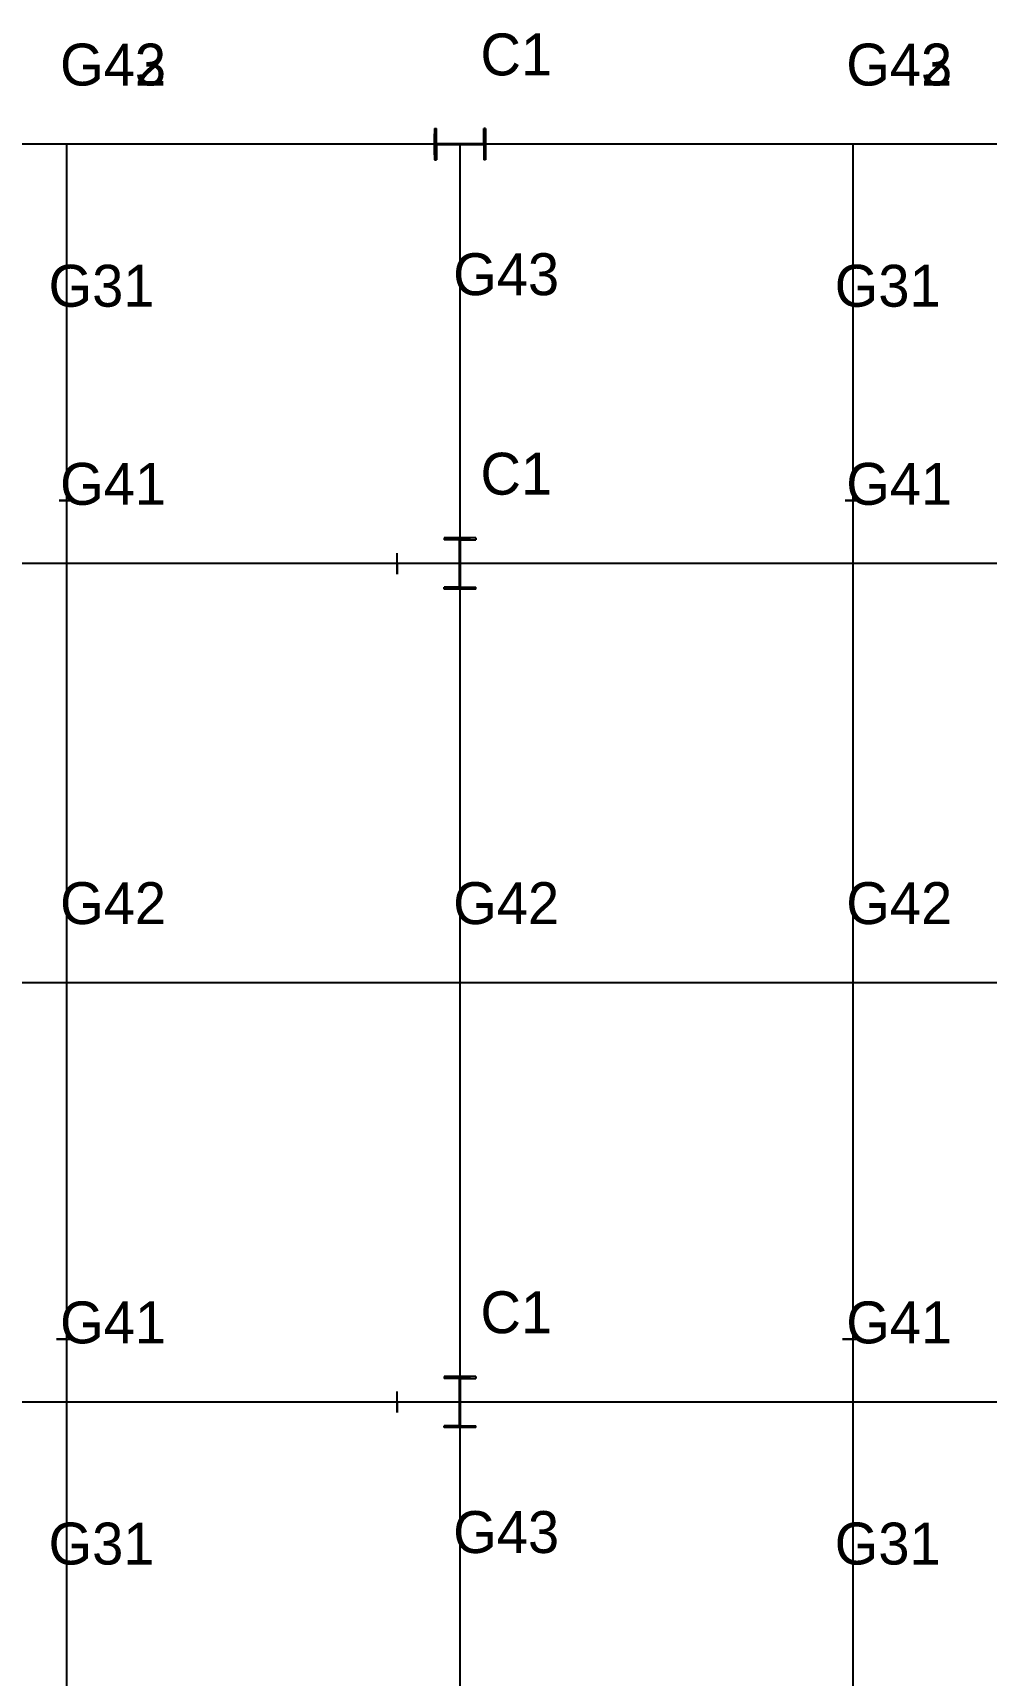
# Model space of a CAD drawing. Extents: x -150 to 68522, y -150 to 33063.
# Drawn here: x 8425 to 17519, y 17395 to 33063 of the extents above; entities that cross this region are included whole.
import ezdxf
from ezdxf.enums import TextEntityAlignment as Align

# ---------------------------------------------------------------- set-up
doc = ezdxf.new("R2010")
doc.units = 0
doc.layers.get('0').update_dxf_attribs({"color": 2, "linetype": 'CONTINUOUS'})

msp = doc.modelspace()

# ---------------------------------------------------------------- linework, layer by layer
for p, q in [((12500, 32000), (5000, 32000)), ((12500, 32000, 3330), (5000, 32000, 3330)), ((12500, 32000, 6460), (5000, 32000, 6460)), ((12500, 32000, 9590), (5000, 32000, 9590)), ((8750, 28000, 3330), (8750, 32000, 3330)), ((8750, 28000, 6460), (8750, 32000, 6460)), ((8750, 28000, 9590), (8750, 32000, 9590)), ((12500, 28000), (12500, 32000)), ((20000, 32000), (12500, 32000)), ((12500, 32000), (12500, 32000, 3330)), ((20000, 32000, 3330), (12500, 32000, 3330)), ((12500, 28000, 3330), (12500, 32000, 3330)), ((12500, 32000, 3330), (12500, 32000, 6460)), ((12500, 32000, 6460), (12500, 32000, 9590)), ((20000, 32000, 6460), (12500, 32000, 6460)), ((12500, 28000, 6460), (12500, 32000, 6460)), ((20000, 32000, 9590), (12500, 32000, 9590)), ((12500, 28000, 9590), (12500, 32000, 9590)), ((16250, 28000, 3330), (16250, 32000, 3330)), ((16250, 28000, 6460), (16250, 32000, 6460)), ((16250, 28000, 9590), (16250, 32000, 9590)), ((12500, 28000), (5000, 28000)), ((12500, 28000, 3330), (5000, 28000, 3330)), ((12500, 28000, 6460), (5000, 28000, 6460)), ((12500, 28000, 9590), (5000, 28000, 9590)), ((8750, 20000, 3330), (8750, 28000, 3330)), ((8750, 20000, 6460), (8750, 28000, 6460)), ((8750, 20000, 9590), (8750, 28000, 9590)), ((20000, 28000), (12500, 28000)), ((12500, 28000), (12500, 28000, 3330)), ((12500, 24000), (12500, 28000)), ((20000, 28000, 3330), (12500, 28000, 3330)), ((12500, 20000, 3330), (12500, 28000, 3330)), ((12500, 28000, 3330), (12500, 28000, 6460)), ((12500, 28000, 6460), (12500, 28000, 9590)), ((20000, 28000, 6460), (12500, 28000, 6460)), ((12500, 20000, 6460), (12500, 28000, 6460)), ((20000, 28000, 9590), (12500, 28000, 9590)), ((12500, 20000, 9590), (12500, 28000, 9590)), ((16250, 20000, 3330), (16250, 28000, 3330)), ((16250, 20000, 6460), (16250, 28000, 6460)), ((16250, 20000, 9590), (16250, 28000, 9590)), ((12500, 24000), (5000, 24000)), ((12500, 20000), (12500, 24000)), ((20000, 24000), (12500, 24000)), ((12500, 20000), (5000, 20000)), ((12500, 20000, 3330), (5000, 20000, 3330)), ((12500, 20000, 6460), (5000, 20000, 6460)), ((12500, 20000, 9590), (5000, 20000, 9590)), ((8750, 16000, 3330), (8750, 20000, 3330)), ((8750, 16000, 6460), (8750, 20000, 6460)), ((8750, 16000, 9590), (8750, 20000, 9590)), ((12500, 16000), (12500, 20000)), ((20000, 20000), (12500, 20000)), ((12500, 20000), (12500, 20000, 3330)), ((20000, 20000, 3330), (12500, 20000, 3330)), ((12500, 16000, 3330), (12500, 20000, 3330)), ((12500, 20000, 3330), (12500, 20000, 6460)), ((12500, 20000, 6460), (12500, 20000, 9590)), ((20000, 20000, 6460), (12500, 20000, 6460)), ((12500, 16000, 6460), (12500, 20000, 6460)), ((20000, 20000, 9590), (12500, 20000, 9590)), ((12500, 16000, 9590), (12500, 20000, 9590)), ((16250, 16000, 3330), (16250, 20000, 3330)), ((16250, 16000, 6460), (16250, 20000, 6460)), ((16250, 16000, 9590), (16250, 20000, 9590))]:
    msp.add_line(p, q)
at = {"layer": 'C1'}
for p, q in [((12256, 32150), (12256, 31850)), ((12256, 32150), (12274, 32150)), ((12256, 32150, 3330), (12256, 31850, 3330)), ((12256, 32150, 3330), (12274, 32150, 3330)), ((12256, 32150, 6460), (12256, 31850, 6460)), ((12256, 32150, 6460), (12274, 32150, 6460)), ((12274, 32005.5), (12274, 32150)), ((12274, 32005.5, 3330), (12274, 32150, 3330)), ((12274, 32005.5, 6460), (12274, 32150, 6460)), ((12726, 32005.5), (12726, 32150)), ((12744, 32150), (12726, 32150)), ((12726, 32005.5, 3330), (12726, 32150, 3330)), ((12744, 32150, 3330), (12726, 32150, 3330)), ((12726, 32005.5, 6460), (12726, 32150, 6460)), ((12744, 32150, 6460), (12726, 32150, 6460)), ((12744, 32150), (12744, 31850)), ((12744, 32150, 3330), (12744, 31850, 3330)), ((12744, 32150, 6460), (12744, 31850, 6460)), ((12726, 32005.5), (12274, 32005.5)), ((12274, 32005.5), (12274, 32005.5)), ((12274, 32005.5), (12274, 32005.5)), ((12274, 32005.5), (12274, 32005.5)), ((12726, 32005.5, 3330), (12274, 32005.5, 3330)), ((12274, 32005.5, 3330), (12274, 32005.5, 3330)), ((12274, 32005.5, 3330), (12274, 32005.5, 3330)), ((12274, 32005.5, 3330), (12274, 32005.5, 3330)), ((12726, 32005.5, 6460), (12274, 32005.5, 6460)), ((12274, 32005.5, 6460), (12274, 32005.5, 6460)), ((12274, 32005.5, 6460), (12274, 32005.5, 6460)), ((12274, 32005.5, 6460), (12274, 32005.5, 6460)), ((12726, 31994.5), (12274, 31994.5)), ((12274, 31994.5), (12274, 31994.5)), ((12274, 31994.5), (12274, 31994.5)), ((12274, 31994.5), (12274, 31994.5)), ((12274, 31994.5), (12274, 31850)), ((12726, 31994.5, 3330), (12274, 31994.5, 3330)), ((12274, 31994.5, 3330), (12274, 31994.5, 3330)), ((12274, 31994.5, 3330), (12274, 31994.5, 3330)), ((12274, 31994.5, 3330), (12274, 31994.5, 3330)), ((12274, 31994.5, 3330), (12274, 31850, 3330)), ((12726, 31994.5, 6460), (12274, 31994.5, 6460)), ((12274, 31994.5, 6460), (12274, 31994.5, 6460)), ((12274, 31994.5, 6460), (12274, 31994.5, 6460)), ((12274, 31994.5, 6460), (12274, 31994.5, 6460)), ((12274, 31994.5, 6460), (12274, 31850, 6460)), ((12726, 32005.5), (12726, 32005.5)), ((12726, 32005.5), (12726, 32005.5)), ((12726, 32005.5), (12726, 32005.5)), ((12726, 32005.5, 3330), (12726, 32005.5, 3330)), ((12726, 32005.5, 3330), (12726, 32005.5, 3330)), ((12726, 32005.5, 3330), (12726, 32005.5, 3330)), ((12726, 32005.5, 6460), (12726, 32005.5, 6460)), ((12726, 32005.5, 6460), (12726, 32005.5, 6460)), ((12726, 32005.5, 6460), (12726, 32005.5, 6460)), ((12726, 31994.5), (12726, 31994.5)), ((12726, 31994.5), (12726, 31994.5)), ((12726, 31994.5), (12726, 31994.5)), ((12726, 31994.5), (12726, 31850)), ((12726, 31994.5, 3330), (12726, 31994.5, 3330)), ((12726, 31994.5, 3330), (12726, 31994.5, 3330)), ((12726, 31994.5, 3330), (12726, 31994.5, 3330)), ((12726, 31994.5, 3330), (12726, 31850, 3330)), ((12726, 31994.5, 6460), (12726, 31994.5, 6460)), ((12726, 31994.5, 6460), (12726, 31994.5, 6460)), ((12726, 31994.5, 6460), (12726, 31994.5, 6460)), ((12726, 31994.5, 6460), (12726, 31850, 6460)), ((12256, 31850), (12274, 31850)), ((12256, 31850, 3330), (12274, 31850, 3330)), ((12256, 31850, 6460), (12274, 31850, 6460)), ((12744, 31850), (12726, 31850)), ((12744, 31850, 3330), (12726, 31850, 3330)), ((12744, 31850, 6460), (12726, 31850, 6460)), ((12650, 28244), (12350, 28244)), ((12350, 28244), (12350, 28226)), ((12650, 28244, 3330), (12350, 28244, 3330)), ((12350, 28244, 3330), (12350, 28226, 3330)), ((12650, 28244, 6460), (12350, 28244, 6460)), ((12350, 28244, 6460), (12350, 28226, 6460)), ((12494.5, 28226), (12350, 28226)), ((12494.5, 28226, 3330), (12350, 28226, 3330)), ((12494.5, 28226, 6460), (12350, 28226, 6460)), ((12494.5, 27774), (12494.5, 28226)), ((12494.5, 28226), (12494.5, 28226)), ((12494.5, 28226), (12494.5, 28226)), ((12494.5, 28226), (12494.5, 28226)), ((12494.5, 27774, 3330), (12494.5, 28226, 3330)), ((12494.5, 28226, 3330), (12494.5, 28226, 3330)), ((12494.5, 28226, 3330), (12494.5, 28226, 3330)), ((12494.5, 28226, 3330), (12494.5, 28226, 3330)), ((12494.5, 27774, 6460), (12494.5, 28226, 6460)), ((12494.5, 28226, 6460), (12494.5, 28226, 6460)), ((12494.5, 28226, 6460), (12494.5, 28226, 6460)), ((12494.5, 28226, 6460), (12494.5, 28226, 6460)), ((12505.5, 27774), (12505.5, 28226)), ((12505.5, 28226), (12505.5, 28226)), ((12505.5, 28226), (12505.5, 28226)), ((12505.5, 28226), (12505.5, 28226)), ((12505.5, 28226), (12650, 28226)), ((12505.5, 27774, 3330), (12505.5, 28226, 3330)), ((12505.5, 28226, 3330), (12505.5, 28226, 3330)), ((12505.5, 28226, 3330), (12505.5, 28226, 3330)), ((12505.5, 28226, 3330), (12505.5, 28226, 3330)), ((12505.5, 28226, 3330), (12650, 28226, 3330)), ((12505.5, 27774, 6460), (12505.5, 28226, 6460)), ((12505.5, 28226, 6460), (12505.5, 28226, 6460)), ((12505.5, 28226, 6460), (12505.5, 28226, 6460)), ((12505.5, 28226, 6460), (12505.5, 28226, 6460)), ((12505.5, 28226, 6460), (12650, 28226, 6460)), ((12650, 28244), (12650, 28226)), ((12650, 28244, 3330), (12650, 28226, 3330)), ((12650, 28244, 6460), (12650, 28226, 6460)), ((12494.5, 27774), (12350, 27774)), ((12350, 27756), (12350, 27774)), ((12494.5, 27774, 3330), (12350, 27774, 3330)), ((12350, 27756, 3330), (12350, 27774, 3330)), ((12494.5, 27774, 6460), (12350, 27774, 6460)), ((12350, 27756, 6460), (12350, 27774, 6460)), ((12650, 27756), (12350, 27756)), ((12650, 27756, 3330), (12350, 27756, 3330)), ((12650, 27756, 6460), (12350, 27756, 6460)), ((12494.5, 27774), (12494.5, 27774)), ((12494.5, 27774), (12494.5, 27774)), ((12494.5, 27774), (12494.5, 27774)), ((12494.5, 27774, 3330), (12494.5, 27774, 3330)), ((12494.5, 27774, 3330), (12494.5, 27774, 3330)), ((12494.5, 27774, 3330), (12494.5, 27774, 3330)), ((12494.5, 27774, 6460), (12494.5, 27774, 6460)), ((12494.5, 27774, 6460), (12494.5, 27774, 6460)), ((12494.5, 27774, 6460), (12494.5, 27774, 6460)), ((12505.5, 27774), (12505.5, 27774)), ((12505.5, 27774), (12505.5, 27774)), ((12505.5, 27774), (12505.5, 27774)), ((12505.5, 27774), (12650, 27774)), ((12505.5, 27774, 3330), (12505.5, 27774, 3330)), ((12505.5, 27774, 3330), (12505.5, 27774, 3330)), ((12505.5, 27774, 3330), (12505.5, 27774, 3330)), ((12505.5, 27774, 3330), (12650, 27774, 3330)), ((12505.5, 27774, 6460), (12505.5, 27774, 6460)), ((12505.5, 27774, 6460), (12505.5, 27774, 6460)), ((12505.5, 27774, 6460), (12505.5, 27774, 6460)), ((12505.5, 27774, 6460), (12650, 27774, 6460)), ((12650, 27756), (12650, 27774)), ((12650, 27756, 3330), (12650, 27774, 3330)), ((12650, 27756, 6460), (12650, 27774, 6460)), ((12650, 20244), (12350, 20244)), ((12350, 20244), (12350, 20226)), ((12650, 20244, 3330), (12350, 20244, 3330)), ((12350, 20244, 3330), (12350, 20226, 3330)), ((12650, 20244, 6460), (12350, 20244, 6460)), ((12350, 20244, 6460), (12350, 20226, 6460)), ((12494.5, 20226), (12350, 20226)), ((12494.5, 20226, 3330), (12350, 20226, 3330)), ((12494.5, 20226, 6460), (12350, 20226, 6460)), ((12494.5, 19774), (12494.5, 20226)), ((12494.5, 20226), (12494.5, 20226)), ((12494.5, 20226), (12494.5, 20226)), ((12494.5, 20226), (12494.5, 20226)), ((12494.5, 19774, 3330), (12494.5, 20226, 3330)), ((12494.5, 20226, 3330), (12494.5, 20226, 3330)), ((12494.5, 20226, 3330), (12494.5, 20226, 3330)), ((12494.5, 20226, 3330), (12494.5, 20226, 3330)), ((12494.5, 19774, 6460), (12494.5, 20226, 6460)), ((12494.5, 20226, 6460), (12494.5, 20226, 6460)), ((12494.5, 20226, 6460), (12494.5, 20226, 6460)), ((12494.5, 20226, 6460), (12494.5, 20226, 6460)), ((12505.5, 19774), (12505.5, 20226)), ((12505.5, 20226), (12505.5, 20226)), ((12505.5, 20226), (12505.5, 20226)), ((12505.5, 20226), (12505.5, 20226)), ((12505.5, 20226), (12650, 20226)), ((12505.5, 19774, 3330), (12505.5, 20226, 3330)), ((12505.5, 20226, 3330), (12505.5, 20226, 3330)), ((12505.5, 20226, 3330), (12505.5, 20226, 3330)), ((12505.5, 20226, 3330), (12505.5, 20226, 3330)), ((12505.5, 20226, 3330), (12650, 20226, 3330)), ((12505.5, 19774, 6460), (12505.5, 20226, 6460)), ((12505.5, 20226, 6460), (12505.5, 20226, 6460)), ((12505.5, 20226, 6460), (12505.5, 20226, 6460)), ((12505.5, 20226, 6460), (12505.5, 20226, 6460)), ((12505.5, 20226, 6460), (12650, 20226, 6460)), ((12650, 20244), (12650, 20226)), ((12650, 20244, 3330), (12650, 20226, 3330)), ((12650, 20244, 6460), (12650, 20226, 6460)), ((12494.5, 19774), (12350, 19774)), ((12350, 19756), (12350, 19774)), ((12494.5, 19774, 3330), (12350, 19774, 3330)), ((12350, 19756, 3330), (12350, 19774, 3330)), ((12494.5, 19774, 6460), (12350, 19774, 6460)), ((12350, 19756, 6460), (12350, 19774, 6460)), ((12650, 19756), (12350, 19756)), ((12650, 19756, 3330), (12350, 19756, 3330)), ((12650, 19756, 6460), (12350, 19756, 6460)), ((12494.5, 19774), (12494.5, 19774)), ((12494.5, 19774), (12494.5, 19774)), ((12494.5, 19774), (12494.5, 19774)), ((12494.5, 19774, 3330), (12494.5, 19774, 3330)), ((12494.5, 19774, 3330), (12494.5, 19774, 3330)), ((12494.5, 19774, 3330), (12494.5, 19774, 3330)), ((12494.5, 19774, 6460), (12494.5, 19774, 6460)), ((12494.5, 19774, 6460), (12494.5, 19774, 6460)), ((12494.5, 19774, 6460), (12494.5, 19774, 6460)), ((12505.5, 19774), (12505.5, 19774)), ((12505.5, 19774), (12505.5, 19774)), ((12505.5, 19774), (12505.5, 19774)), ((12505.5, 19774), (12650, 19774)), ((12505.5, 19774, 3330), (12505.5, 19774, 3330)), ((12505.5, 19774, 3330), (12505.5, 19774, 3330)), ((12505.5, 19774, 3330), (12505.5, 19774, 3330)), ((12505.5, 19774, 3330), (12650, 19774, 3330)), ((12505.5, 19774, 6460), (12505.5, 19774, 6460)), ((12505.5, 19774, 6460), (12505.5, 19774, 6460)), ((12505.5, 19774, 6460), (12505.5, 19774, 6460)), ((12505.5, 19774, 6460), (12650, 19774, 6460)), ((12650, 19756), (12650, 19774)), ((12650, 19756, 3330), (12650, 19774, 3330)), ((12650, 19756, 6460), (12650, 19774, 6460))]:
    msp.add_line(p, q, dxfattribs=at)
at = {"layer": 'G31', "extrusion": (0, 1, 0)}
for p, q in [((8675, 28600, 3480), (8825, 28600, 3480)), ((8675, 28600, 3180), (8825, 28600, 3180)), ((8746.75, 28600, 3471), (8675, 28600, 3471)), ((8675, 28600, 3480), (8675, 28600, 3471)), ((8746.75, 28600, 3189), (8675, 28600, 3189)), ((8675, 28600, 3180), (8675, 28600, 3189)), ((8675, 28600, 6610), (8825, 28600, 6610)), ((8675, 28600, 6310), (8825, 28600, 6310)), ((8746.75, 28600, 6601), (8675, 28600, 6601)), ((8675, 28600, 6610), (8675, 28600, 6601)), ((8746.75, 28600, 6319), (8675, 28600, 6319)), ((8675, 28600, 6310), (8675, 28600, 6319)), ((8675, 28600, 9740), (8825, 28600, 9740)), ((8675, 28600, 9440), (8825, 28600, 9440)), ((8746.75, 28600, 9731), (8675, 28600, 9731)), ((8675, 28600, 9740), (8675, 28600, 9731)), ((8746.75, 28600, 9449), (8675, 28600, 9449)), ((8675, 28600, 9440), (8675, 28600, 9449)), ((8746.75, 28600, 3189), (8746.75, 28600, 3471)), ((8746.75, 28600, 3471), (8746.75, 28600, 3471)), ((8746.75, 28600, 3189), (8746.75, 28600, 3189)), ((8746.75, 28600, 3471), (8746.75, 28600, 3471)), ((8746.75, 28600, 3189), (8746.75, 28600, 3189)), ((8746.75, 28600, 3471), (8746.75, 28600, 3471)), ((8746.75, 28600, 3189), (8746.75, 28600, 3189)), ((8746.75, 28600, 6319), (8746.75, 28600, 6601)), ((8746.75, 28600, 6601), (8746.75, 28600, 6601)), ((8746.75, 28600, 6319), (8746.75, 28600, 6319)), ((8746.75, 28600, 6601), (8746.75, 28600, 6601)), ((8746.75, 28600, 6319), (8746.75, 28600, 6319)), ((8746.75, 28600, 6601), (8746.75, 28600, 6601)), ((8746.75, 28600, 6319), (8746.75, 28600, 6319)), ((8746.75, 28600, 9449), (8746.75, 28600, 9731)), ((8746.75, 28600, 9731), (8746.75, 28600, 9731)), ((8746.75, 28600, 9449), (8746.75, 28600, 9449)), ((8746.75, 28600, 9731), (8746.75, 28600, 9731)), ((8746.75, 28600, 9449), (8746.75, 28600, 9449)), ((8746.75, 28600, 9731), (8746.75, 28600, 9731)), ((8746.75, 28600, 9449), (8746.75, 28600, 9449)), ((8753.25, 28600, 3189), (8753.25, 28600, 3471)), ((8753.25, 28600, 3189), (8753.25, 28600, 3189)), ((8753.25, 28600, 3471), (8753.25, 28600, 3471)), ((8753.25, 28600, 3189), (8753.25, 28600, 3189)), ((8753.25, 28600, 3471), (8753.25, 28600, 3471)), ((8753.25, 28600, 3189), (8753.25, 28600, 3189)), ((8753.25, 28600, 3471), (8753.25, 28600, 3471)), ((8753.25, 28600, 3471), (8825, 28600, 3471)), ((8753.25, 28600, 3189), (8825, 28600, 3189)), ((8753.25, 28600, 6319), (8753.25, 28600, 6601)), ((8753.25, 28600, 6319), (8753.25, 28600, 6319)), ((8753.25, 28600, 6601), (8753.25, 28600, 6601)), ((8753.25, 28600, 6319), (8753.25, 28600, 6319)), ((8753.25, 28600, 6601), (8753.25, 28600, 6601)), ((8753.25, 28600, 6319), (8753.25, 28600, 6319)), ((8753.25, 28600, 6601), (8753.25, 28600, 6601)), ((8753.25, 28600, 6601), (8825, 28600, 6601)), ((8753.25, 28600, 6319), (8825, 28600, 6319)), ((8753.25, 28600, 9449), (8753.25, 28600, 9731)), ((8753.25, 28600, 9449), (8753.25, 28600, 9449)), ((8753.25, 28600, 9731), (8753.25, 28600, 9731)), ((8753.25, 28600, 9449), (8753.25, 28600, 9449)), ((8753.25, 28600, 9731), (8753.25, 28600, 9731)), ((8753.25, 28600, 9449), (8753.25, 28600, 9449)), ((8753.25, 28600, 9731), (8753.25, 28600, 9731)), ((8753.25, 28600, 9731), (8825, 28600, 9731)), ((8753.25, 28600, 9449), (8825, 28600, 9449)), ((8825, 28600, 3480), (8825, 28600, 3471)), ((8825, 28600, 3180), (8825, 28600, 3189)), ((8825, 28600, 6610), (8825, 28600, 6601)), ((8825, 28600, 6310), (8825, 28600, 6319)), ((8825, 28600, 9740), (8825, 28600, 9731)), ((8825, 28600, 9440), (8825, 28600, 9449)), ((16175, 28600, 3480), (16325, 28600, 3480)), ((16175, 28600, 3180), (16325, 28600, 3180)), ((16246.75, 28600, 3471), (16175, 28600, 3471)), ((16175, 28600, 3480), (16175, 28600, 3471)), ((16246.75, 28600, 3189), (16175, 28600, 3189)), ((16175, 28600, 3180), (16175, 28600, 3189)), ((16175, 28600, 6610), (16325, 28600, 6610)), ((16175, 28600, 6310), (16325, 28600, 6310)), ((16246.75, 28600, 6601), (16175, 28600, 6601)), ((16175, 28600, 6610), (16175, 28600, 6601)), ((16246.75, 28600, 6319), (16175, 28600, 6319)), ((16175, 28600, 6310), (16175, 28600, 6319)), ((16175, 28600, 9740), (16325, 28600, 9740)), ((16175, 28600, 9440), (16325, 28600, 9440)), ((16246.75, 28600, 9731), (16175, 28600, 9731)), ((16175, 28600, 9740), (16175, 28600, 9731)), ((16246.75, 28600, 9449), (16175, 28600, 9449)), ((16175, 28600, 9440), (16175, 28600, 9449)), ((16246.75, 28600, 3189), (16246.75, 28600, 3471)), ((16246.75, 28600, 3471), (16246.75, 28600, 3471)), ((16246.75, 28600, 3189), (16246.75, 28600, 3189)), ((16246.75, 28600, 3471), (16246.75, 28600, 3471)), ((16246.75, 28600, 3189), (16246.75, 28600, 3189)), ((16246.75, 28600, 3471), (16246.75, 28600, 3471)), ((16246.75, 28600, 3189), (16246.75, 28600, 3189)), ((16246.75, 28600, 6319), (16246.75, 28600, 6601)), ((16246.75, 28600, 6601), (16246.75, 28600, 6601)), ((16246.75, 28600, 6319), (16246.75, 28600, 6319)), ((16246.75, 28600, 6601), (16246.75, 28600, 6601)), ((16246.75, 28600, 6319), (16246.75, 28600, 6319)), ((16246.75, 28600, 6601), (16246.75, 28600, 6601)), ((16246.75, 28600, 6319), (16246.75, 28600, 6319)), ((16246.75, 28600, 9449), (16246.75, 28600, 9731)), ((16246.75, 28600, 9731), (16246.75, 28600, 9731)), ((16246.75, 28600, 9449), (16246.75, 28600, 9449)), ((16246.75, 28600, 9731), (16246.75, 28600, 9731)), ((16246.75, 28600, 9449), (16246.75, 28600, 9449)), ((16246.75, 28600, 9731), (16246.75, 28600, 9731)), ((16246.75, 28600, 9449), (16246.75, 28600, 9449)), ((16253.25, 28600, 3189), (16253.25, 28600, 3471)), ((16253.25, 28600, 3189), (16253.25, 28600, 3189)), ((16253.25, 28600, 3471), (16253.25, 28600, 3471)), ((16253.25, 28600, 3189), (16253.25, 28600, 3189)), ((16253.25, 28600, 3471), (16253.25, 28600, 3471)), ((16253.25, 28600, 3189), (16253.25, 28600, 3189)), ((16253.25, 28600, 3471), (16253.25, 28600, 3471)), ((16253.25, 28600, 3471), (16325, 28600, 3471)), ((16253.25, 28600, 3189), (16325, 28600, 3189)), ((16253.25, 28600, 6319), (16253.25, 28600, 6601)), ((16253.25, 28600, 6319), (16253.25, 28600, 6319)), ((16253.25, 28600, 6601), (16253.25, 28600, 6601)), ((16253.25, 28600, 6319), (16253.25, 28600, 6319)), ((16253.25, 28600, 6601), (16253.25, 28600, 6601)), ((16253.25, 28600, 6319), (16253.25, 28600, 6319)), ((16253.25, 28600, 6601), (16253.25, 28600, 6601)), ((16253.25, 28600, 6601), (16325, 28600, 6601)), ((16253.25, 28600, 6319), (16325, 28600, 6319)), ((16253.25, 28600, 9449), (16253.25, 28600, 9731)), ((16253.25, 28600, 9449), (16253.25, 28600, 9449)), ((16253.25, 28600, 9731), (16253.25, 28600, 9731)), ((16253.25, 28600, 9449), (16253.25, 28600, 9449)), ((16253.25, 28600, 9731), (16253.25, 28600, 9731)), ((16253.25, 28600, 9449), (16253.25, 28600, 9449)), ((16253.25, 28600, 9731), (16253.25, 28600, 9731)), ((16253.25, 28600, 9731), (16325, 28600, 9731)), ((16253.25, 28600, 9449), (16325, 28600, 9449)), ((16325, 28600, 3480), (16325, 28600, 3471)), ((16325, 28600, 3180), (16325, 28600, 3189)), ((16325, 28600, 6610), (16325, 28600, 6601)), ((16325, 28600, 6310), (16325, 28600, 6319)), ((16325, 28600, 9740), (16325, 28600, 9731)), ((16325, 28600, 9440), (16325, 28600, 9449))]:
    msp.add_line(p, q, dxfattribs=at)
at = {"layer": 'G41', "extrusion": (-1, 0, 0)}
for p, q in [((11900, 27900, 3530), (11900, 28100, 3530)), ((11900, 27900, 3130), (11900, 28100, 3130)), ((11900, 28006, 3508), (11900, 28100, 3508)), ((11900, 28100, 3530), (11900, 28100, 3508)), ((11900, 28006, 3152), (11900, 28100, 3152)), ((11900, 28100, 3130), (11900, 28100, 3152)), ((11900, 27900, 6660), (11900, 28100, 6660)), ((11900, 27900, 6260), (11900, 28100, 6260)), ((11900, 28006, 6638), (11900, 28100, 6638)), ((11900, 28100, 6660), (11900, 28100, 6638)), ((11900, 28006, 6282), (11900, 28100, 6282)), ((11900, 28100, 6260), (11900, 28100, 6282)), ((11900, 27900, 9790), (11900, 28100, 9790)), ((11900, 27900, 9390), (11900, 28100, 9390)), ((11900, 28006, 9768), (11900, 28100, 9768)), ((11900, 28100, 9790), (11900, 28100, 9768)), ((11900, 28006, 9412), (11900, 28100, 9412)), ((11900, 28100, 9390), (11900, 28100, 9412)), ((11900, 28006, 3152), (11900, 28006, 3508)), ((11900, 28006, 3152), (11900, 28006, 3152)), ((11900, 28006, 3508), (11900, 28006, 3508)), ((11900, 28006, 3152), (11900, 28006, 3152)), ((11900, 28006, 3508), (11900, 28006, 3508)), ((11900, 28006, 3152), (11900, 28006, 3152)), ((11900, 28006, 3508), (11900, 28006, 3508)), ((11900, 28006, 6282), (11900, 28006, 6638)), ((11900, 28006, 6282), (11900, 28006, 6282)), ((11900, 28006, 6638), (11900, 28006, 6638)), ((11900, 28006, 6282), (11900, 28006, 6282)), ((11900, 28006, 6638), (11900, 28006, 6638)), ((11900, 28006, 6282), (11900, 28006, 6282)), ((11900, 28006, 6638), (11900, 28006, 6638)), ((11900, 28006, 9412), (11900, 28006, 9768)), ((11900, 28006, 9412), (11900, 28006, 9412)), ((11900, 28006, 9768), (11900, 28006, 9768)), ((11900, 28006, 9412), (11900, 28006, 9412)), ((11900, 28006, 9768), (11900, 28006, 9768)), ((11900, 28006, 9412), (11900, 28006, 9412)), ((11900, 28006, 9768), (11900, 28006, 9768)), ((11900, 27994, 3152), (11900, 27994, 3508)), ((11900, 27994, 3508), (11900, 27994, 3508)), ((11900, 27994, 3152), (11900, 27994, 3152)), ((11900, 27994, 3508), (11900, 27994, 3508)), ((11900, 27994, 3152), (11900, 27994, 3152)), ((11900, 27994, 3508), (11900, 27994, 3508)), ((11900, 27994, 3152), (11900, 27994, 3152)), ((11900, 27994, 3508), (11900, 27900, 3508)), ((11900, 27994, 3152), (11900, 27900, 3152)), ((11900, 27994, 6282), (11900, 27994, 6638)), ((11900, 27994, 6638), (11900, 27994, 6638)), ((11900, 27994, 6282), (11900, 27994, 6282)), ((11900, 27994, 6638), (11900, 27994, 6638)), ((11900, 27994, 6282), (11900, 27994, 6282)), ((11900, 27994, 6638), (11900, 27994, 6638)), ((11900, 27994, 6282), (11900, 27994, 6282)), ((11900, 27994, 6638), (11900, 27900, 6638)), ((11900, 27994, 6282), (11900, 27900, 6282)), ((11900, 27994, 9412), (11900, 27994, 9768)), ((11900, 27994, 9768), (11900, 27994, 9768)), ((11900, 27994, 9412), (11900, 27994, 9412)), ((11900, 27994, 9768), (11900, 27994, 9768)), ((11900, 27994, 9412), (11900, 27994, 9412)), ((11900, 27994, 9768), (11900, 27994, 9768)), ((11900, 27994, 9412), (11900, 27994, 9412)), ((11900, 27994, 9768), (11900, 27900, 9768)), ((11900, 27994, 9412), (11900, 27900, 9412)), ((11900, 27900, 3530), (11900, 27900, 3508)), ((11900, 27900, 3130), (11900, 27900, 3152)), ((11900, 27900, 6660), (11900, 27900, 6638)), ((11900, 27900, 6260), (11900, 27900, 6282)), ((11900, 27900, 9790), (11900, 27900, 9768)), ((11900, 27900, 9390), (11900, 27900, 9412)), ((11900, 19900, 3530), (11900, 20100, 3530)), ((11900, 19900, 3130), (11900, 20100, 3130)), ((11900, 20006, 3508), (11900, 20100, 3508)), ((11900, 20100, 3530), (11900, 20100, 3508)), ((11900, 20006, 3152), (11900, 20100, 3152)), ((11900, 20100, 3130), (11900, 20100, 3152)), ((11900, 19900, 6660), (11900, 20100, 6660)), ((11900, 19900, 6260), (11900, 20100, 6260)), ((11900, 20006, 6638), (11900, 20100, 6638)), ((11900, 20100, 6660), (11900, 20100, 6638)), ((11900, 20006, 6282), (11900, 20100, 6282)), ((11900, 20100, 6260), (11900, 20100, 6282)), ((11900, 19900, 9790), (11900, 20100, 9790)), ((11900, 19900, 9390), (11900, 20100, 9390)), ((11900, 20006, 9768), (11900, 20100, 9768)), ((11900, 20100, 9790), (11900, 20100, 9768)), ((11900, 20006, 9412), (11900, 20100, 9412)), ((11900, 20100, 9390), (11900, 20100, 9412)), ((11900, 20006, 3152), (11900, 20006, 3508)), ((11900, 20006, 3152), (11900, 20006, 3152)), ((11900, 20006, 3508), (11900, 20006, 3508)), ((11900, 20006, 3152), (11900, 20006, 3152)), ((11900, 20006, 3508), (11900, 20006, 3508)), ((11900, 20006, 3152), (11900, 20006, 3152)), ((11900, 20006, 3508), (11900, 20006, 3508)), ((11900, 20006, 6282), (11900, 20006, 6638)), ((11900, 20006, 6282), (11900, 20006, 6282)), ((11900, 20006, 6638), (11900, 20006, 6638)), ((11900, 20006, 6282), (11900, 20006, 6282)), ((11900, 20006, 6638), (11900, 20006, 6638)), ((11900, 20006, 6282), (11900, 20006, 6282)), ((11900, 20006, 6638), (11900, 20006, 6638)), ((11900, 20006, 9412), (11900, 20006, 9768)), ((11900, 20006, 9412), (11900, 20006, 9412)), ((11900, 20006, 9768), (11900, 20006, 9768)), ((11900, 20006, 9412), (11900, 20006, 9412)), ((11900, 20006, 9768), (11900, 20006, 9768)), ((11900, 20006, 9412), (11900, 20006, 9412)), ((11900, 20006, 9768), (11900, 20006, 9768)), ((11900, 19994, 3152), (11900, 19994, 3508)), ((11900, 19994, 3508), (11900, 19994, 3508)), ((11900, 19994, 3152), (11900, 19994, 3152)), ((11900, 19994, 3508), (11900, 19994, 3508)), ((11900, 19994, 3152), (11900, 19994, 3152)), ((11900, 19994, 3508), (11900, 19994, 3508)), ((11900, 19994, 3152), (11900, 19994, 3152)), ((11900, 19994, 3508), (11900, 19900, 3508)), ((11900, 19994, 3152), (11900, 19900, 3152)), ((11900, 19994, 6282), (11900, 19994, 6638)), ((11900, 19994, 6638), (11900, 19994, 6638)), ((11900, 19994, 6282), (11900, 19994, 6282)), ((11900, 19994, 6638), (11900, 19994, 6638)), ((11900, 19994, 6282), (11900, 19994, 6282)), ((11900, 19994, 6638), (11900, 19994, 6638)), ((11900, 19994, 6282), (11900, 19994, 6282)), ((11900, 19994, 6638), (11900, 19900, 6638)), ((11900, 19994, 6282), (11900, 19900, 6282)), ((11900, 19994, 9412), (11900, 19994, 9768)), ((11900, 19994, 9768), (11900, 19994, 9768)), ((11900, 19994, 9412), (11900, 19994, 9412)), ((11900, 19994, 9768), (11900, 19994, 9768)), ((11900, 19994, 9412), (11900, 19994, 9412)), ((11900, 19994, 9768), (11900, 19994, 9768)), ((11900, 19994, 9412), (11900, 19994, 9412)), ((11900, 19994, 9768), (11900, 19900, 9768)), ((11900, 19994, 9412), (11900, 19900, 9412)), ((11900, 19900, 3530), (11900, 19900, 3508)), ((11900, 19900, 3130), (11900, 19900, 3152)), ((11900, 19900, 6660), (11900, 19900, 6638)), ((11900, 19900, 6260), (11900, 19900, 6282)), ((11900, 19900, 9790), (11900, 19900, 9768)), ((11900, 19900, 9390), (11900, 19900, 9412))]:
    msp.add_line(p, q, dxfattribs=at)
at = {"layer": 'G42', "extrusion": (-1, 0, 0)}
for p, q in [((12256, 31900, 3530), (12256, 32100, 3530)), ((12256, 31900, 3130), (12256, 32100, 3130)), ((12256, 32004.5, 3516), (12256, 32100, 3516)), ((12256, 32100, 3530), (12256, 32100, 3516)), ((12256, 32004.5, 3144), (12256, 32100, 3144)), ((12256, 32100, 3130), (12256, 32100, 3144)), ((12256, 31900, 6660), (12256, 32100, 6660)), ((12256, 31900, 6260), (12256, 32100, 6260)), ((12256, 32004.5, 6646), (12256, 32100, 6646)), ((12256, 32100, 6660), (12256, 32100, 6646)), ((12256, 32004.5, 6274), (12256, 32100, 6274)), ((12256, 32100, 6260), (12256, 32100, 6274)), ((12256, 32004.5, 3144), (12256, 32004.5, 3516)), ((12256, 32004.5, 3144), (12256, 32004.5, 3144)), ((12256, 32004.5, 3516), (12256, 32004.5, 3516)), ((12256, 32004.5, 3144), (12256, 32004.5, 3144)), ((12256, 32004.5, 3516), (12256, 32004.5, 3516)), ((12256, 32004.5, 3144), (12256, 32004.5, 3144)), ((12256, 32004.5, 3516), (12256, 32004.5, 3516)), ((12256, 32004.5, 6274), (12256, 32004.5, 6646)), ((12256, 32004.5, 6274), (12256, 32004.5, 6274)), ((12256, 32004.5, 6646), (12256, 32004.5, 6646)), ((12256, 32004.5, 6274), (12256, 32004.5, 6274)), ((12256, 32004.5, 6646), (12256, 32004.5, 6646)), ((12256, 32004.5, 6274), (12256, 32004.5, 6274)), ((12256, 32004.5, 6646), (12256, 32004.5, 6646)), ((12256, 31995.5, 3144), (12256, 31995.5, 3516)), ((12256, 31995.5, 3516), (12256, 31995.5, 3516)), ((12256, 31995.5, 3144), (12256, 31995.5, 3144)), ((12256, 31995.5, 3516), (12256, 31995.5, 3516)), ((12256, 31995.5, 3144), (12256, 31995.5, 3144)), ((12256, 31995.5, 3516), (12256, 31995.5, 3516)), ((12256, 31995.5, 3144), (12256, 31995.5, 3144)), ((12256, 31995.5, 3516), (12256, 31900, 3516)), ((12256, 31995.5, 3144), (12256, 31900, 3144)), ((12256, 31995.5, 6274), (12256, 31995.5, 6646)), ((12256, 31995.5, 6646), (12256, 31995.5, 6646)), ((12256, 31995.5, 6274), (12256, 31995.5, 6274)), ((12256, 31995.5, 6646), (12256, 31995.5, 6646)), ((12256, 31995.5, 6274), (12256, 31995.5, 6274)), ((12256, 31995.5, 6646), (12256, 31995.5, 6646)), ((12256, 31995.5, 6274), (12256, 31995.5, 6274)), ((12256, 31995.5, 6646), (12256, 31900, 6646)), ((12256, 31995.5, 6274), (12256, 31900, 6274)), ((12256, 31900, 3530), (12256, 31900, 3516)), ((12256, 31900, 3130), (12256, 31900, 3144)), ((12256, 31900, 6660), (12256, 31900, 6646)), ((12256, 31900, 6260), (12256, 31900, 6274))]:
    msp.add_line(p, q, dxfattribs=at)
at = {"layer": 'G42', "extrusion": (0, 1, 0)}
for p, q in [((8650, 20600, 3530), (8850, 20600, 3530)), ((8650, 20600, 3130), (8850, 20600, 3130)), ((8745.5, 20600, 3516), (8650, 20600, 3516)), ((8650, 20600, 3530), (8650, 20600, 3516)), ((8745.5, 20600, 3144), (8650, 20600, 3144)), ((8650, 20600, 3130), (8650, 20600, 3144)), ((8650, 20600, 6660), (8850, 20600, 6660)), ((8650, 20600, 6260), (8850, 20600, 6260)), ((8745.5, 20600, 6646), (8650, 20600, 6646)), ((8650, 20600, 6660), (8650, 20600, 6646)), ((8745.5, 20600, 6274), (8650, 20600, 6274)), ((8650, 20600, 6260), (8650, 20600, 6274)), ((8650, 20600, 9790), (8850, 20600, 9790)), ((8650, 20600, 9390), (8850, 20600, 9390)), ((8745.5, 20600, 9776), (8650, 20600, 9776)), ((8650, 20600, 9790), (8650, 20600, 9776)), ((8745.5, 20600, 9404), (8650, 20600, 9404)), ((8650, 20600, 9390), (8650, 20600, 9404)), ((8745.5, 20600, 3144), (8745.5, 20600, 3516)), ((8745.5, 20600, 3516), (8745.5, 20600, 3516)), ((8745.5, 20600, 3144), (8745.5, 20600, 3144)), ((8745.5, 20600, 3516), (8745.5, 20600, 3516)), ((8745.5, 20600, 3144), (8745.5, 20600, 3144)), ((8745.5, 20600, 3516), (8745.5, 20600, 3516)), ((8745.5, 20600, 3144), (8745.5, 20600, 3144)), ((8745.5, 20600, 6274), (8745.5, 20600, 6646)), ((8745.5, 20600, 6646), (8745.5, 20600, 6646)), ((8745.5, 20600, 6274), (8745.5, 20600, 6274)), ((8745.5, 20600, 6646), (8745.5, 20600, 6646)), ((8745.5, 20600, 6274), (8745.5, 20600, 6274)), ((8745.5, 20600, 6646), (8745.5, 20600, 6646)), ((8745.5, 20600, 6274), (8745.5, 20600, 6274)), ((8745.5, 20600, 9404), (8745.5, 20600, 9776)), ((8745.5, 20600, 9776), (8745.5, 20600, 9776)), ((8745.5, 20600, 9404), (8745.5, 20600, 9404)), ((8745.5, 20600, 9776), (8745.5, 20600, 9776)), ((8745.5, 20600, 9404), (8745.5, 20600, 9404)), ((8745.5, 20600, 9776), (8745.5, 20600, 9776)), ((8745.5, 20600, 9404), (8745.5, 20600, 9404)), ((8754.5, 20600, 3144), (8754.5, 20600, 3516)), ((8754.5, 20600, 3144), (8754.5, 20600, 3144)), ((8754.5, 20600, 3516), (8754.5, 20600, 3516)), ((8754.5, 20600, 3144), (8754.5, 20600, 3144)), ((8754.5, 20600, 3516), (8754.5, 20600, 3516)), ((8754.5, 20600, 3144), (8754.5, 20600, 3144)), ((8754.5, 20600, 3516), (8754.5, 20600, 3516)), ((8754.5, 20600, 3516), (8850, 20600, 3516)), ((8754.5, 20600, 3144), (8850, 20600, 3144)), ((8754.5, 20600, 6274), (8754.5, 20600, 6646)), ((8754.5, 20600, 6274), (8754.5, 20600, 6274)), ((8754.5, 20600, 6646), (8754.5, 20600, 6646)), ((8754.5, 20600, 6274), (8754.5, 20600, 6274)), ((8754.5, 20600, 6646), (8754.5, 20600, 6646)), ((8754.5, 20600, 6274), (8754.5, 20600, 6274)), ((8754.5, 20600, 6646), (8754.5, 20600, 6646)), ((8754.5, 20600, 6646), (8850, 20600, 6646)), ((8754.5, 20600, 6274), (8850, 20600, 6274)), ((8754.5, 20600, 9404), (8754.5, 20600, 9776)), ((8754.5, 20600, 9404), (8754.5, 20600, 9404)), ((8754.5, 20600, 9776), (8754.5, 20600, 9776)), ((8754.5, 20600, 9404), (8754.5, 20600, 9404)), ((8754.5, 20600, 9776), (8754.5, 20600, 9776)), ((8754.5, 20600, 9404), (8754.5, 20600, 9404)), ((8754.5, 20600, 9776), (8754.5, 20600, 9776)), ((8754.5, 20600, 9776), (8850, 20600, 9776)), ((8754.5, 20600, 9404), (8850, 20600, 9404)), ((8850, 20600, 3530), (8850, 20600, 3516)), ((8850, 20600, 3130), (8850, 20600, 3144)), ((8850, 20600, 6660), (8850, 20600, 6646)), ((8850, 20600, 6260), (8850, 20600, 6274)), ((8850, 20600, 9790), (8850, 20600, 9776)), ((8850, 20600, 9390), (8850, 20600, 9404)), ((16150, 20600, 3530), (16350, 20600, 3530)), ((16150, 20600, 3130), (16350, 20600, 3130)), ((16245.5, 20600, 3516), (16150, 20600, 3516)), ((16150, 20600, 3530), (16150, 20600, 3516)), ((16245.5, 20600, 3144), (16150, 20600, 3144)), ((16150, 20600, 3130), (16150, 20600, 3144)), ((16150, 20600, 6660), (16350, 20600, 6660)), ((16150, 20600, 6260), (16350, 20600, 6260)), ((16245.5, 20600, 6646), (16150, 20600, 6646)), ((16150, 20600, 6660), (16150, 20600, 6646)), ((16245.5, 20600, 6274), (16150, 20600, 6274)), ((16150, 20600, 6260), (16150, 20600, 6274)), ((16150, 20600, 9790), (16350, 20600, 9790)), ((16150, 20600, 9390), (16350, 20600, 9390)), ((16245.5, 20600, 9776), (16150, 20600, 9776)), ((16150, 20600, 9790), (16150, 20600, 9776)), ((16245.5, 20600, 9404), (16150, 20600, 9404)), ((16150, 20600, 9390), (16150, 20600, 9404)), ((16245.5, 20600, 3144), (16245.5, 20600, 3516)), ((16245.5, 20600, 3516), (16245.5, 20600, 3516)), ((16245.5, 20600, 3144), (16245.5, 20600, 3144)), ((16245.5, 20600, 3516), (16245.5, 20600, 3516)), ((16245.5, 20600, 3144), (16245.5, 20600, 3144)), ((16245.5, 20600, 3516), (16245.5, 20600, 3516)), ((16245.5, 20600, 3144), (16245.5, 20600, 3144)), ((16245.5, 20600, 6274), (16245.5, 20600, 6646)), ((16245.5, 20600, 6646), (16245.5, 20600, 6646)), ((16245.5, 20600, 6274), (16245.5, 20600, 6274)), ((16245.5, 20600, 6646), (16245.5, 20600, 6646)), ((16245.5, 20600, 6274), (16245.5, 20600, 6274)), ((16245.5, 20600, 6646), (16245.5, 20600, 6646)), ((16245.5, 20600, 6274), (16245.5, 20600, 6274)), ((16245.5, 20600, 9404), (16245.5, 20600, 9776)), ((16245.5, 20600, 9776), (16245.5, 20600, 9776)), ((16245.5, 20600, 9404), (16245.5, 20600, 9404)), ((16245.5, 20600, 9776), (16245.5, 20600, 9776)), ((16245.5, 20600, 9404), (16245.5, 20600, 9404)), ((16245.5, 20600, 9776), (16245.5, 20600, 9776)), ((16245.5, 20600, 9404), (16245.5, 20600, 9404)), ((16254.5, 20600, 3144), (16254.5, 20600, 3516)), ((16254.5, 20600, 3144), (16254.5, 20600, 3144)), ((16254.5, 20600, 3516), (16254.5, 20600, 3516)), ((16254.5, 20600, 3144), (16254.5, 20600, 3144)), ((16254.5, 20600, 3516), (16254.5, 20600, 3516)), ((16254.5, 20600, 3144), (16254.5, 20600, 3144)), ((16254.5, 20600, 3516), (16254.5, 20600, 3516)), ((16254.5, 20600, 3516), (16350, 20600, 3516)), ((16254.5, 20600, 3144), (16350, 20600, 3144)), ((16254.5, 20600, 6274), (16254.5, 20600, 6646)), ((16254.5, 20600, 6274), (16254.5, 20600, 6274)), ((16254.5, 20600, 6646), (16254.5, 20600, 6646)), ((16254.5, 20600, 6274), (16254.5, 20600, 6274)), ((16254.5, 20600, 6646), (16254.5, 20600, 6646)), ((16254.5, 20600, 6274), (16254.5, 20600, 6274)), ((16254.5, 20600, 6646), (16254.5, 20600, 6646)), ((16254.5, 20600, 6646), (16350, 20600, 6646)), ((16254.5, 20600, 6274), (16350, 20600, 6274)), ((16254.5, 20600, 9404), (16254.5, 20600, 9776)), ((16254.5, 20600, 9404), (16254.5, 20600, 9404)), ((16254.5, 20600, 9776), (16254.5, 20600, 9776)), ((16254.5, 20600, 9404), (16254.5, 20600, 9404)), ((16254.5, 20600, 9776), (16254.5, 20600, 9776)), ((16254.5, 20600, 9404), (16254.5, 20600, 9404)), ((16254.5, 20600, 9776), (16254.5, 20600, 9776)), ((16254.5, 20600, 9776), (16350, 20600, 9776)), ((16254.5, 20600, 9404), (16350, 20600, 9404)), ((16350, 20600, 3530), (16350, 20600, 3516)), ((16350, 20600, 3130), (16350, 20600, 3144)), ((16350, 20600, 6660), (16350, 20600, 6646)), ((16350, 20600, 6260), (16350, 20600, 6274)), ((16350, 20600, 9790), (16350, 20600, 9776)), ((16350, 20600, 9390), (16350, 20600, 9404)), ((12400, 20244, 3530), (12600, 20244, 3530)), ((12400, 20244, 3130), (12600, 20244, 3130)), ((12495.5, 20244, 3516), (12400, 20244, 3516)), ((12400, 20244, 3530), (12400, 20244, 3516)), ((12495.5, 20244, 3144), (12400, 20244, 3144)), ((12400, 20244, 3130), (12400, 20244, 3144)), ((12400, 20244, 6660), (12600, 20244, 6660)), ((12400, 20244, 6260), (12600, 20244, 6260)), ((12495.5, 20244, 6646), (12400, 20244, 6646)), ((12400, 20244, 6660), (12400, 20244, 6646)), ((12495.5, 20244, 6274), (12400, 20244, 6274)), ((12400, 20244, 6260), (12400, 20244, 6274)), ((12400, 20244, 9790), (12600, 20244, 9790)), ((12400, 20244, 9390), (12600, 20244, 9390)), ((12495.5, 20244, 9776), (12400, 20244, 9776)), ((12400, 20244, 9790), (12400, 20244, 9776)), ((12495.5, 20244, 9404), (12400, 20244, 9404)), ((12400, 20244, 9390), (12400, 20244, 9404)), ((12495.5, 20244, 3144), (12495.5, 20244, 3516)), ((12495.5, 20244, 3516), (12495.5, 20244, 3516)), ((12495.5, 20244, 3144), (12495.5, 20244, 3144)), ((12495.5, 20244, 3516), (12495.5, 20244, 3516)), ((12495.5, 20244, 3144), (12495.5, 20244, 3144)), ((12495.5, 20244, 3516), (12495.5, 20244, 3516)), ((12495.5, 20244, 3144), (12495.5, 20244, 3144)), ((12495.5, 20244, 6274), (12495.5, 20244, 6646)), ((12495.5, 20244, 6646), (12495.5, 20244, 6646)), ((12495.5, 20244, 6274), (12495.5, 20244, 6274)), ((12495.5, 20244, 6646), (12495.5, 20244, 6646)), ((12495.5, 20244, 6274), (12495.5, 20244, 6274)), ((12495.5, 20244, 6646), (12495.5, 20244, 6646)), ((12495.5, 20244, 6274), (12495.5, 20244, 6274)), ((12495.5, 20244, 9404), (12495.5, 20244, 9776)), ((12495.5, 20244, 9776), (12495.5, 20244, 9776)), ((12495.5, 20244, 9404), (12495.5, 20244, 9404)), ((12495.5, 20244, 9776), (12495.5, 20244, 9776)), ((12495.5, 20244, 9404), (12495.5, 20244, 9404)), ((12495.5, 20244, 9776), (12495.5, 20244, 9776)), ((12495.5, 20244, 9404), (12495.5, 20244, 9404)), ((12504.5, 20244, 3144), (12504.5, 20244, 3516)), ((12504.5, 20244, 3144), (12504.5, 20244, 3144)), ((12504.5, 20244, 3516), (12504.5, 20244, 3516)), ((12504.5, 20244, 3144), (12504.5, 20244, 3144)), ((12504.5, 20244, 3516), (12504.5, 20244, 3516)), ((12504.5, 20244, 3144), (12504.5, 20244, 3144)), ((12504.5, 20244, 3516), (12504.5, 20244, 3516)), ((12504.5, 20244, 3516), (12600, 20244, 3516)), ((12504.5, 20244, 3144), (12600, 20244, 3144)), ((12504.5, 20244, 6274), (12504.5, 20244, 6646)), ((12504.5, 20244, 6274), (12504.5, 20244, 6274)), ((12504.5, 20244, 6646), (12504.5, 20244, 6646)), ((12504.5, 20244, 6274), (12504.5, 20244, 6274)), ((12504.5, 20244, 6646), (12504.5, 20244, 6646)), ((12504.5, 20244, 6274), (12504.5, 20244, 6274)), ((12504.5, 20244, 6646), (12504.5, 20244, 6646)), ((12504.5, 20244, 6646), (12600, 20244, 6646)), ((12504.5, 20244, 6274), (12600, 20244, 6274)), ((12504.5, 20244, 9404), (12504.5, 20244, 9776)), ((12504.5, 20244, 9404), (12504.5, 20244, 9404)), ((12504.5, 20244, 9776), (12504.5, 20244, 9776)), ((12504.5, 20244, 9404), (12504.5, 20244, 9404)), ((12504.5, 20244, 9776), (12504.5, 20244, 9776)), ((12504.5, 20244, 9404), (12504.5, 20244, 9404)), ((12504.5, 20244, 9776), (12504.5, 20244, 9776)), ((12504.5, 20244, 9776), (12600, 20244, 9776)), ((12504.5, 20244, 9404), (12600, 20244, 9404)), ((12600, 20244, 3530), (12600, 20244, 3516)), ((12600, 20244, 3130), (12600, 20244, 3144)), ((12600, 20244, 6660), (12600, 20244, 6646)), ((12600, 20244, 6260), (12600, 20244, 6274)), ((12600, 20244, 9790), (12600, 20244, 9776)), ((12600, 20244, 9390), (12600, 20244, 9404))]:
    msp.add_line(p, q, dxfattribs=at)
at = {"layer": 'G43', "extrusion": (-1, 0, 0)}
for p, q in [((12256, 31900, 9790), (12256, 32100, 9790)), ((12256, 31900, 9390), (12256, 32100, 9390)), ((12256, 32004, 9777), (12256, 32100, 9777)), ((12256, 32100, 9790), (12256, 32100, 9777)), ((12256, 32004, 9403), (12256, 32100, 9403)), ((12256, 32100, 9390), (12256, 32100, 9403)), ((12256, 32004, 9403), (12256, 32004, 9777)), ((12256, 32004, 9403), (12256, 32004, 9403)), ((12256, 32004, 9777), (12256, 32004, 9777)), ((12256, 32004, 9403), (12256, 32004, 9403)), ((12256, 32004, 9777), (12256, 32004, 9777)), ((12256, 32004, 9403), (12256, 32004, 9403)), ((12256, 32004, 9777), (12256, 32004, 9777)), ((12256, 31996, 9403), (12256, 31996, 9777)), ((12256, 31996, 9777), (12256, 31996, 9777)), ((12256, 31996, 9403), (12256, 31996, 9403)), ((12256, 31996, 9777), (12256, 31996, 9777)), ((12256, 31996, 9403), (12256, 31996, 9403)), ((12256, 31996, 9777), (12256, 31996, 9777)), ((12256, 31996, 9403), (12256, 31996, 9403)), ((12256, 31996, 9777), (12256, 31900, 9777)), ((12256, 31996, 9403), (12256, 31900, 9403)), ((12256, 31900, 9790), (12256, 31900, 9777)), ((12256, 31900, 9390), (12256, 31900, 9403))]:
    msp.add_line(p, q, dxfattribs=at)
at = {"layer": 'G43', "extrusion": (0, 1, 0)}
for p, q in [((12400, 28244, 3530), (12600, 28244, 3530)), ((12400, 28244, 3130), (12600, 28244, 3130)), ((12496, 28244, 3517), (12400, 28244, 3517)), ((12400, 28244, 3530), (12400, 28244, 3517)), ((12496, 28244, 3143), (12400, 28244, 3143)), ((12400, 28244, 3130), (12400, 28244, 3143)), ((12400, 28244, 6660), (12600, 28244, 6660)), ((12400, 28244, 6260), (12600, 28244, 6260)), ((12496, 28244, 6647), (12400, 28244, 6647)), ((12400, 28244, 6660), (12400, 28244, 6647)), ((12496, 28244, 6273), (12400, 28244, 6273)), ((12400, 28244, 6260), (12400, 28244, 6273)), ((12400, 28244, 9790), (12600, 28244, 9790)), ((12400, 28244, 9390), (12600, 28244, 9390)), ((12496, 28244, 9777), (12400, 28244, 9777)), ((12400, 28244, 9790), (12400, 28244, 9777)), ((12496, 28244, 9403), (12400, 28244, 9403)), ((12400, 28244, 9390), (12400, 28244, 9403)), ((12496, 28244, 3143), (12496, 28244, 3517)), ((12496, 28244, 3517), (12496, 28244, 3517)), ((12496, 28244, 3143), (12496, 28244, 3143)), ((12496, 28244, 3517), (12496, 28244, 3517)), ((12496, 28244, 3143), (12496, 28244, 3143)), ((12496, 28244, 3517), (12496, 28244, 3517)), ((12496, 28244, 3143), (12496, 28244, 3143)), ((12496, 28244, 6273), (12496, 28244, 6647)), ((12496, 28244, 6647), (12496, 28244, 6647)), ((12496, 28244, 6273), (12496, 28244, 6273)), ((12496, 28244, 6647), (12496, 28244, 6647)), ((12496, 28244, 6273), (12496, 28244, 6273)), ((12496, 28244, 6647), (12496, 28244, 6647)), ((12496, 28244, 6273), (12496, 28244, 6273)), ((12496, 28244, 9403), (12496, 28244, 9777)), ((12496, 28244, 9777), (12496, 28244, 9777)), ((12496, 28244, 9403), (12496, 28244, 9403)), ((12496, 28244, 9777), (12496, 28244, 9777)), ((12496, 28244, 9403), (12496, 28244, 9403)), ((12496, 28244, 9777), (12496, 28244, 9777)), ((12496, 28244, 9403), (12496, 28244, 9403)), ((12504, 28244, 3143), (12504, 28244, 3517)), ((12504, 28244, 3143), (12504, 28244, 3143)), ((12504, 28244, 3517), (12504, 28244, 3517)), ((12504, 28244, 3143), (12504, 28244, 3143)), ((12504, 28244, 3517), (12504, 28244, 3517)), ((12504, 28244, 3143), (12504, 28244, 3143)), ((12504, 28244, 3517), (12504, 28244, 3517)), ((12504, 28244, 3517), (12600, 28244, 3517)), ((12504, 28244, 3143), (12600, 28244, 3143)), ((12504, 28244, 6273), (12504, 28244, 6647)), ((12504, 28244, 6273), (12504, 28244, 6273)), ((12504, 28244, 6647), (12504, 28244, 6647)), ((12504, 28244, 6273), (12504, 28244, 6273)), ((12504, 28244, 6647), (12504, 28244, 6647)), ((12504, 28244, 6273), (12504, 28244, 6273)), ((12504, 28244, 6647), (12504, 28244, 6647)), ((12504, 28244, 6647), (12600, 28244, 6647)), ((12504, 28244, 6273), (12600, 28244, 6273)), ((12504, 28244, 9403), (12504, 28244, 9777)), ((12504, 28244, 9403), (12504, 28244, 9403)), ((12504, 28244, 9777), (12504, 28244, 9777)), ((12504, 28244, 9403), (12504, 28244, 9403)), ((12504, 28244, 9777), (12504, 28244, 9777)), ((12504, 28244, 9403), (12504, 28244, 9403)), ((12504, 28244, 9777), (12504, 28244, 9777)), ((12504, 28244, 9777), (12600, 28244, 9777)), ((12504, 28244, 9403), (12600, 28244, 9403)), ((12600, 28244, 3530), (12600, 28244, 3517)), ((12600, 28244, 3130), (12600, 28244, 3143)), ((12600, 28244, 6660), (12600, 28244, 6647)), ((12600, 28244, 6260), (12600, 28244, 6273)), ((12600, 28244, 9790), (12600, 28244, 9777)), ((12600, 28244, 9390), (12600, 28244, 9403))]:
    msp.add_line(p, q, dxfattribs=at)

# ---------------------------------------------------------------- texts
at = {"layer": 'x', "extrusion": (-1, 0, 0)}
for s, p in [('G42', (-32440, 3330, -9190)), ('G42', (-32440, 6460, -9190)), ('G43', (-32440, 9590, -9190)), ('G42', (-32440, 3330, -16690)), ('G42', (-32440, 6460, -16690)), ('G43', (-32440, 9590, -16690)), ('C1', (-32536.8, 1665, -13036.8)), ('C1', (-32536.8, 4895, -13036.8)), ('C1', (-32536.8, 8025, -13036.8)), ('G43', (-30440, 3330, -12940)), ('G43', (-30440, 6460, -12940)), ('G43', (-30440, 9590, -12940)), ('G31', (-30330, 3330, -9080)), ('G31', (-30330, 6460, -9080)), ('G31', (-30330, 9590, -9080)), ('G31', (-30330, 3330, -16580)), ('G31', (-30330, 6460, -16580)), ('G31', (-30330, 9590, -16580)), ('G41', (-28440, 3330, -9190)), ('G41', (-28440, 6460, -9190)), ('G41', (-28440, 9590, -9190)), ('C1', (-28536.8, 1665, -13036.8)), ('C1', (-28536.8, 4895, -13036.8)), ('C1', (-28536.8, 8025, -13036.8)), ('G41', (-28440, 3330, -16690)), ('G41', (-28440, 6460, -16690)), ('G41', (-28440, 9590, -16690)), ('G42', (-24440, 3330, -9190)), ('G42', (-24440, 6460, -9190)), ('G42', (-24440, 9590, -9190)), ('G42', (-24440, 3330, -12940)), ('G42', (-24440, 6460, -12940)), ('G42', (-24440, 9590, -12940)), ('G42', (-24440, 3330, -16690)), ('G42', (-24440, 6460, -16690)), ('G42', (-24440, 9590, -16690)), ('G41', (-20440, 3330, -9190)), ('G41', (-20440, 6460, -9190)), ('G41', (-20440, 9590, -9190)), ('C1', (-20536.8, 1665, -13036.8)), ('C1', (-20536.8, 4895, -13036.8)), ('C1', (-20536.8, 8025, -13036.8)), ('G41', (-20440, 3330, -16690)), ('G41', (-20440, 6460, -16690)), ('G41', (-20440, 9590, -16690)), ('G31', (-18330, 3330, -9080)), ('G31', (-18330, 6460, -9080)), ('G31', (-18330, 9590, -9080)), ('G43', (-18440, 3330, -12940)), ('G43', (-18440, 6460, -12940)), ('G43', (-18440, 9590, -12940)), ('G31', (-18330, 3330, -16580)), ('G31', (-18330, 6460, -16580)), ('G31', (-18330, 9590, -16580))]:
    msp.add_text(s, height=400, dxfattribs=at).set_placement(p, align=Align.BOTTOM_CENTER)
at = {"layer": 'y', "extrusion": (0, -1, 0)}
for s, p in [('G42', (9190, 3330, -32440)), ('G42', (9190, 6460, -32440)), ('G43', (9190, 9590, -32440)), ('C1', (13036.8, 1665, -32536.8)), ('C1', (13036.8, 4895, -32536.8)), ('C1', (13036.8, 8025, -32536.8)), ('G42', (16690, 3330, -32440)), ('G42', (16690, 6460, -32440)), ('G43', (16690, 9590, -32440)), ('G43', (12940, 3330, -30440)), ('G43', (12940, 6460, -30440)), ('G43', (12940, 9590, -30440)), ('G31', (9080, 3330, -30330)), ('G31', (9080, 6460, -30330)), ('G31', (9080, 9590, -30330)), ('G31', (16580, 3330, -30330)), ('G31', (16580, 6460, -30330)), ('G31', (16580, 9590, -30330)), ('C1', (13036.8, 1665, -28536.8)), ('C1', (13036.8, 4895, -28536.8)), ('C1', (13036.8, 8025, -28536.8)), ('G41', (9190, 3330, -28440)), ('G41', (9190, 6460, -28440)), ('G41', (9190, 9590, -28440)), ('G41', (16690, 3330, -28440)), ('G41', (16690, 6460, -28440)), ('G41', (16690, 9590, -28440)), ('G42', (9190, 3330, -24440)), ('G42', (9190, 6460, -24440)), ('G42', (9190, 9590, -24440)), ('G42', (12940, 3330, -24440)), ('G42', (12940, 6460, -24440)), ('G42', (12940, 9590, -24440)), ('G42', (16690, 3330, -24440)), ('G42', (16690, 6460, -24440)), ('G42', (16690, 9590, -24440)), ('C1', (13036.8, 1665, -20536.8)), ('C1', (13036.8, 4895, -20536.8)), ('C1', (13036.8, 8025, -20536.8)), ('G41', (9190, 3330, -20440)), ('G41', (9190, 6460, -20440)), ('G41', (9190, 9590, -20440)), ('G41', (16690, 3330, -20440)), ('G41', (16690, 6460, -20440)), ('G41', (16690, 9590, -20440)), ('G43', (12940, 3330, -18440)), ('G43', (12940, 6460, -18440)), ('G43', (12940, 9590, -18440)), ('G31', (9080, 3330, -18330)), ('G31', (9080, 6460, -18330)), ('G31', (9080, 9590, -18330)), ('G31', (16580, 3330, -18330)), ('G31', (16580, 6460, -18330)), ('G31', (16580, 9590, -18330))]:
    msp.add_text(s, height=400, dxfattribs=at).set_placement(p, align=Align.BOTTOM_CENTER)
at = {"layer": 'z'}
for s, p in [('C1', (13036.8, 32536.8, 3330)), ('C1', (13036.8, 32536.8, 6460)), ('C1', (13036.8, 32536.8, 9590)), ('G42', (9190, 32440, 3330)), ('G42', (9190, 32440, 6460)), ('G43', (9190, 32440, 9590)), ('G42', (16690, 32440, 3330)), ('G42', (16690, 32440, 6460)), ('G43', (16690, 32440, 9590)), ('G43', (12940, 30440, 3330)), ('G43', (12940, 30440, 6460)), ('G43', (12940, 30440, 9590)), ('G31', (9080, 30330, 3330)), ('G31', (9080, 30330, 6460)), ('G31', (9080, 30330, 9590)), ('G31', (16580, 30330, 3330)), ('G31', (16580, 30330, 6460)), ('G31', (16580, 30330, 9590)), ('C1', (13036.8, 28536.8, 3330)), ('C1', (13036.8, 28536.8, 6460)), ('C1', (13036.8, 28536.8, 9590)), ('G41', (9190, 28440, 3330)), ('G41', (9190, 28440, 6460)), ('G41', (9190, 28440, 9590)), ('G41', (16690, 28440, 3330)), ('G41', (16690, 28440, 6460)), ('G41', (16690, 28440, 9590)), ('G42', (9190, 24440, 3330)), ('G42', (9190, 24440, 6460)), ('G42', (9190, 24440, 9590)), ('G42', (12940, 24440, 3330)), ('G42', (12940, 24440, 6460)), ('G42', (12940, 24440, 9590)), ('G42', (16690, 24440, 3330)), ('G42', (16690, 24440, 6460)), ('G42', (16690, 24440, 9590)), ('C1', (13036.8, 20536.8, 3330)), ('C1', (13036.8, 20536.8, 6460)), ('C1', (13036.8, 20536.8, 9590)), ('G41', (9190, 20440, 3330)), ('G41', (9190, 20440, 6460)), ('G41', (9190, 20440, 9590)), ('G41', (16690, 20440, 3330)), ('G41', (16690, 20440, 6460)), ('G41', (16690, 20440, 9590)), ('G43', (12940, 18440, 3330)), ('G43', (12940, 18440, 6460)), ('G43', (12940, 18440, 9590)), ('G31', (9080, 18330, 3330)), ('G31', (9080, 18330, 6460)), ('G31', (9080, 18330, 9590)), ('G31', (16580, 18330, 3330)), ('G31', (16580, 18330, 6460)), ('G31', (16580, 18330, 9590))]:
    msp.add_text(s, height=400, dxfattribs=at).set_placement(p, align=Align.BOTTOM_CENTER)

doc.saveas('drawing.dxf')
